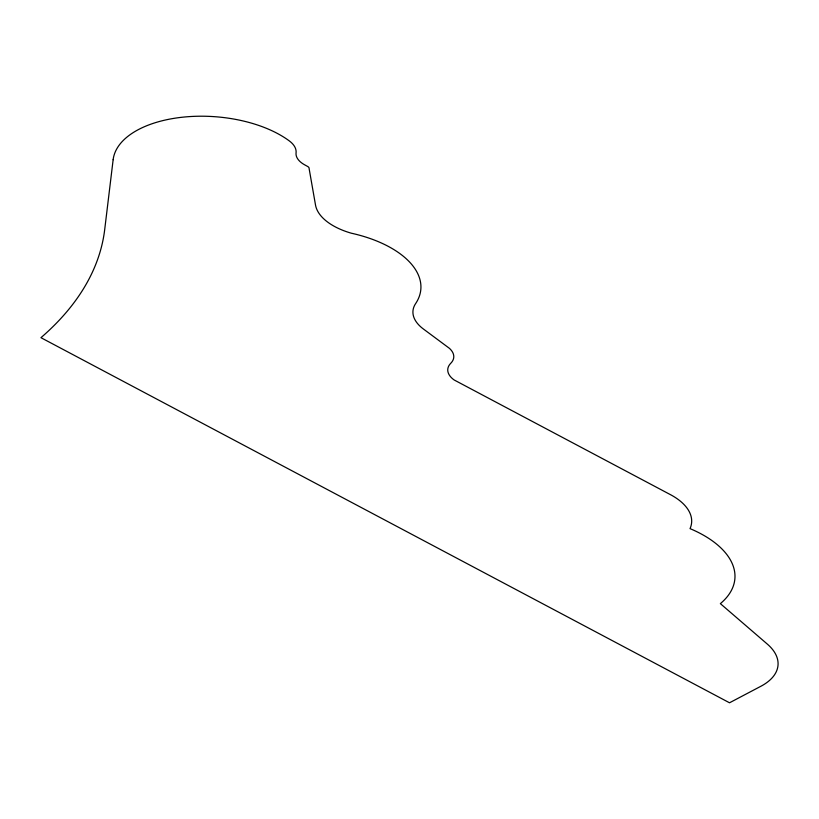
<?xml version="1.0" encoding="UTF-8"?>
<svg xmlns="http://www.w3.org/2000/svg" width="819" height="819" viewBox="0 0 819 819"><rect width="100%" height="100%" fill="white"/><g stroke="black" fill="none" stroke-linecap="round" stroke-linejoin="round"><path stroke-width="1.23" d="M113.145 159.705L104.699 229.576A488.38 255.907 4.2 0 1 40.95 337.684L729.524 702.784L760.871 686.271A66.523 34.859 4.2 0 0 767.331 644.103L720.362 603.634A105.16 55.098 4.2 0 0 690.038 528.624A65.151 34.142 4.2 0 0 669.307 494.052L454.125 379.955A29.586 15.5 4.2 0 1 450.788 363.257A29.208 15.305 4.2 0 0 449.426 348.341L423.423 329.023A51.351 26.914 4.2 0 1 415.632 303.593A100.092 52.447 4.2 0 0 351.351 233.21A60.841 31.88 4.2 0 1 315.52 205.067L309.121 168.591A4.853 2.539 4.2 0 0 307.616 166.452L304.74 164.875A27.774 14.558 4.2 0 1 296.068 152.918A33.262 17.424 4.2 0 0 289.281 140.888A98.485 51.607 4.2 0 0 182.647 117.189A98.485 51.607 4.2 0 0 113.145 159.705"/></g></svg>
